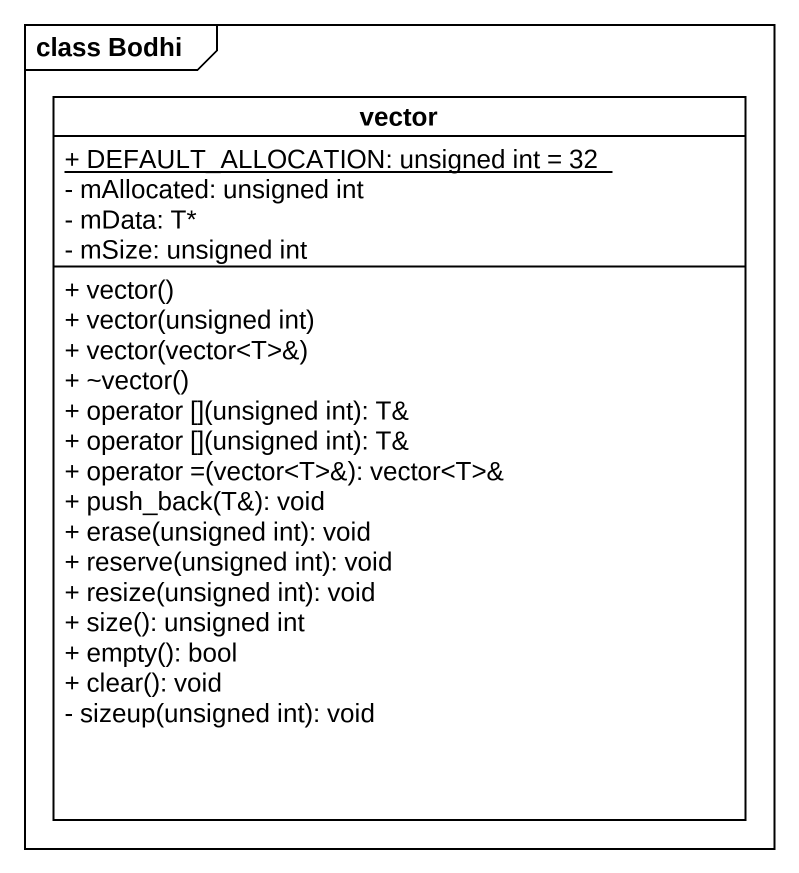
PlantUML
@startuml
mainframe class Bodhi
hide circle
hide empty members
skinparam classAttributeIconSize 0
class vector {
  {static} + DEFAULT_ALLOCATION: unsigned int = 32
  - mAllocated: unsigned int
  - mData: T*
  - mSize: unsigned int
  + vector()
  + vector(unsigned int)
  + vector(vector<T>&)
  + ~vector()
  + operator [](unsigned int): T&
  + operator [](unsigned int): T&
  + operator =(vector<T>&): vector<T>&
  + push_back(T&): void
  + erase(unsigned int): void
  + reserve(unsigned int): void
  + resize(unsigned int): void
  + size(): unsigned int
  + empty(): bool
  + clear(): void
  - sizeup(unsigned int): void
}
@enduml
